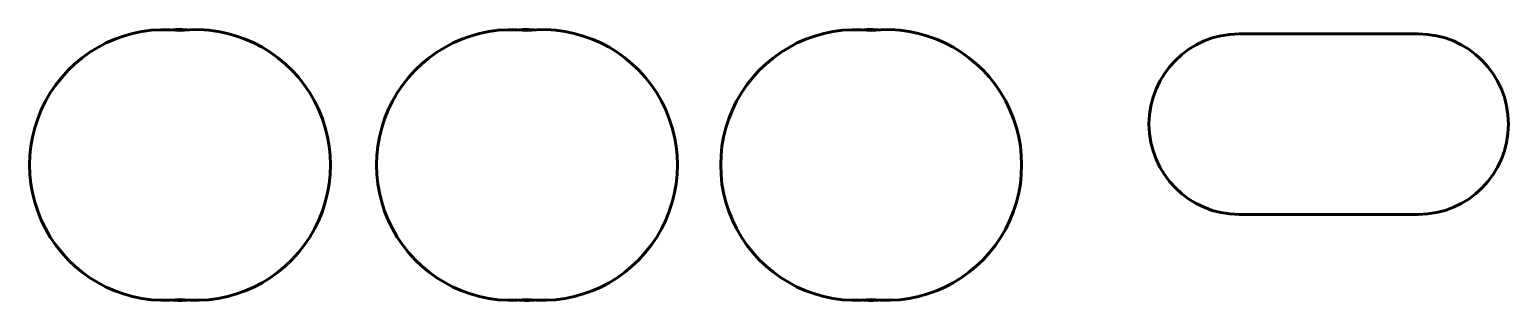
# Model space of a CAD drawing. Header units: millimetres. Extents: x 812.2 to 910.6, y -2.8 to 15.2.
import ezdxf

# ---------------------------------------------------------------- set-up
doc = ezdxf.new("R2010")
doc.units = ezdxf.units.MM
doc.linetypes.add('K5LT32784', pattern=[0])

msp = doc.modelspace()

# ---------------------------------------------------------------- linework, layer by layer
at = {"color": 5, "linetype": 'K5LT32784', "lineweight": 60, "true_color": 0x0000ff}
for p, q in [((892.654, 14.888), (904.579, 14.888)), ((892.654, 2.888), (904.579, 2.888))]:
    msp.add_line(p, q, dxfattribs=at)
for centre, radius, start, end in [((821.15, 6.173), 9, 83.52532, 276.47468), ((822.158, 6.173), 9, 86.74595, 93.21029), ((823.18, 6.173), 9, 263.48135, 96.51865), ((844.241, 6.173), 9, 83.52532, 276.47468), ((845.249, 6.173), 9, 86.74595, 93.21029), ((846.27, 6.173), 9, 263.48135, 96.51865), ((867.15, 6.173), 9, 83.52532, 276.47468), ((868.158, 6.173), 9, 86.74595, 93.21029), ((869.18, 6.173), 9, 263.48135, 96.51865), ((892.654, 8.888), 6, 90, 270), ((904.579, 8.888), 6, 270, 90), ((898.579, 8.888), 6, 270, 270.75889), ((822.158, 6.173), 9, 266.78971, 273.25405), ((845.249, 6.173), 9, 266.78971, 273.25405), ((868.158, 6.173), 9, 266.78971, 273.25405)]:
    msp.add_arc(centre, radius, start, end, dxfattribs=at)

doc.saveas('drawing.dxf')
